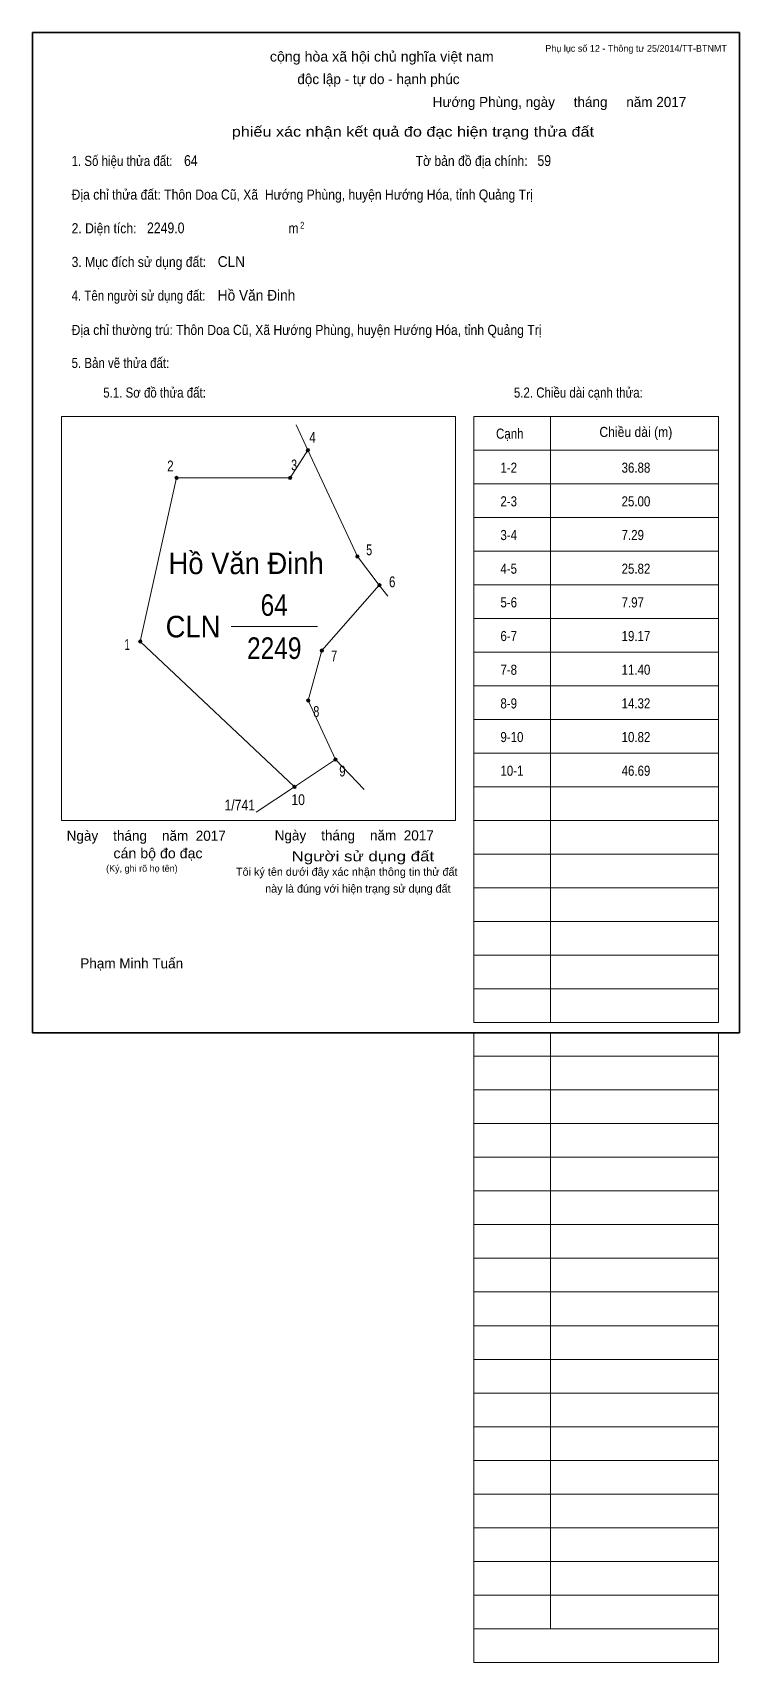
# Model space of a CAD drawing. Header units: centimetres. Extents: x 0 to 21, y -18.7 to 29.7.
import ezdxf
from ezdxf.enums import TextEntityAlignment as Align

# ---------------------------------------------------------------- set-up
doc = ezdxf.new("R2010")
doc.units = ezdxf.units.CM
doc.header["$LTSCALE"] = 0.12
doc.layers.add('30', color=7, linetype='Continuous')
doc.layers.add('34', color=7, linetype='Continuous')
for name, color, linetype, lineweight in [('32', 7, 'Continuous', 13), ('33', 7, 'Continuous', 13), ('6', 7, 'Continuous', 13), ('63', 7, 'Continuous', 13)]:
    doc.layers.add(name, color=color, linetype=linetype, lineweight=lineweight)

msp = doc.modelspace()

# ---------------------------------------------------------------- hatches: boundary and pattern name
at = {"layer": '32'}
for points in [[(8.2313, 17.3007, 1), (8.1313, 17.3007, 1)], [(4.3273, 16.4737, 1), (4.2273, 16.4737, 1)], [(7.6998, 16.4737, 1), (7.5998, 16.4737, 1)], [(9.699, 14.1414, 1), (9.599, 14.1414, 1)], [(10.3532, 13.2888, 1), (10.2532, 13.2888, 1)], [(3.2481, 11.6174, 1), (3.1481, 11.6174, 1)], [(8.6441, 11.3476, 1), (8.5441, 11.3476, 1)], [(8.2394, 9.8637, 1), (8.1394, 9.8637, 1)], [(9.0488, 8.1101, 1), (8.9488, 8.1101, 1)], [(7.8347, 7.3007, 1), (7.7347, 7.3007, 1)]]:
    msp.add_hatch(color=256, dxfattribs=at).paths.add_polyline_path(points)

# ---------------------------------------------------------------- linework, layer by layer
for centre in [(8.1813, 17.3007), (4.2773, 16.4737), (7.6498, 16.4737), (9.649, 14.1414), (10.3032, 13.2888), (3.1981, 11.6174), (8.5941, 11.3476), (8.1894, 9.8637), (8.9988, 8.1101), (7.7847, 7.3007)]:
    msp.add_circle(centre, 0.05, dxfattribs=at)
at = {"layer": '33'}
msp.add_line((5.9, 12.06), (8.46, 12.06), dxfattribs=at)
at = {"layer": '6'}
for p, q in [((7.83, 18.05), (8.18, 17.3)), ((10.3, 13.29), (10.55, 12.96)), ((7.78, 7.3), (9, 8.11)), ((9.85, 7.22), (9, 8.11)), ((7.78, 7.3), (6.64, 6.55))]:
    msp.add_line(p, q, dxfattribs=at)
for points in [[(8.18, 17.3), (7.65, 16.48), (4.28, 16.48), (3.2, 11.62), (7.78, 7.3)], [(8.18, 17.3), (9.65, 14.14), (10.3, 13.29)], [(9, 8.11), (8.19, 9.87), (8.59, 11.35), (10.3, 13.29)]]:
    msp.add_lwpolyline(points, dxfattribs=at)
at = {"layer": '63'}
for p, q in [((0.86, 18.3), (12.56, 18.3)), ((0.86, 6.3), (0.86, 18.3)), ((12.56, 6.3), (12.56, 18.3)), ((13.11, 18.3), (20.38, 18.3)), ((13.11, 0.3), (13.11, 18.3)), ((15.39, 0.3), (15.39, 18.3)), ((20.38, 0.3), (20.38, 18.3)), ((13.11, 17.3), (20.38, 17.3)), ((13.11, 16.3), (20.38, 16.3)), ((13.11, 15.3), (20.38, 15.3)), ((13.11, 14.3), (20.38, 14.3)), ((13.11, 13.3), (20.38, 13.3)), ((13.11, 12.3), (20.38, 12.3)), ((13.11, 11.3), (20.38, 11.3)), ((13.11, 10.3), (20.38, 10.3)), ((13.11, 9.3), (20.38, 9.3)), ((13.11, 8.3), (20.38, 8.3)), ((13.11, 7.3), (20.38, 7.3)), ((0.86, 6.3), (12.56, 6.3)), ((13.11, 6.3), (20.38, 6.3)), ((13.11, 5.3), (20.38, 5.3)), ((13.11, 4.3), (20.38, 4.3)), ((13.11, 3.3), (20.38, 3.3)), ((13.11, 2.3), (20.38, 2.3)), ((13.11, 1.3), (20.38, 1.3)), ((13.11, 0.3), (20.38, 0.3)), ((13.11, -18.7), (13.11, 0)), ((15.39, -17.7), (15.39, 0)), ((20.38, -18.7), (20.38, 0)), ((13.11, -0.7), (20.38, -0.7)), ((13.11, -0.7), (20.38, -0.7)), ((13.11, -1.7), (20.38, -1.7)), ((13.11, -2.7), (20.38, -2.7)), ((13.11, -3.7), (20.38, -3.7)), ((13.11, -4.7), (20.38, -4.7)), ((13.11, -5.7), (20.38, -5.7)), ((13.11, -6.7), (20.38, -6.7)), ((13.11, -7.7), (20.38, -7.7)), ((13.11, -8.7), (20.38, -8.7)), ((13.11, -9.7), (20.38, -9.7)), ((13.11, -10.7), (20.38, -10.7)), ((13.11, -11.7), (20.38, -11.7)), ((13.11, -12.7), (20.38, -12.7)), ((13.11, -13.7), (20.38, -13.7)), ((13.11, -14.7), (20.38, -14.7)), ((13.11, -15.7), (20.38, -15.7)), ((13.11, -16.7), (20.38, -16.7)), ((13.11, -17.7), (20.38, -17.7)), ((13.11, -18.7), (20.38, -18.7))]:
    msp.add_line(p, q, dxfattribs=at)
at = {"layer": '63', "lineweight": 35}
msp.add_lwpolyline([(0, 0), (0, 29.7), (21, 29.7), (21, 0)], close=True, dxfattribs=at)

# ---------------------------------------------------------------- texts
at = {"layer": '30', "width": 0.85}
for s, height, p in [('1-2', 0.3, (13.9, 16.63)), ('36.88', 0.3, (17.5, 16.63)), ('2-3', 0.3, (13.9, 15.63)), ('25.00', 0.3, (17.5, 15.63)), ('3-4', 0.3, (13.9, 14.63)), ('7.29', 0.3, (17.5, 14.63)), ('4-5', 0.3, (13.9, 13.63)), ('25.82', 0.3, (17.5, 13.63)), ('5-6', 0.3, (13.9, 12.63)), ('7.97', 0.3, (17.5, 12.63)), ('6-7', 0.3, (13.9, 11.63)), ('19.17', 0.3, (17.5, 11.63)), ('7-8', 0.3, (13.9, 10.63)), ('11.40', 0.3, (17.5, 10.63)), ('8-9', 0.3, (13.9, 9.63)), ('14.32', 0.3, (17.5, 9.63)), ('9-10', 0.3, (13.9, 8.63)), ('10.82', 0.3, (17.5, 8.63)), ('10-1', 0.3, (13.9, 7.63)), ('46.69', 0.3, (17.5, 7.63)), ('1/741', 0.32, (5.7, 6.6))]:
    msp.add_text(s, height=height, dxfattribs=at).set_placement(p)
at = {"layer": '32'}
for s, width, p in [('4', 0.8, (8.315, 17.52)), ('2', 0.8, (4.095, 16.67)), ('3', 0.75, (7.77, 16.7)), ('5', 0.75, (10, 14.18)), ('6', 0.8, (10.685, 13.23)), ('1', 0.65, (2.81, 11.37)), ('7', 0.75, (8.96, 11.03)), ('8', 0.75, (8.43, 9.38)), ('9', 0.8, (9.205, 7.61)), ('10', 0.85, (7.89, 6.76))]:
    msp.add_text(s, height=0.32, dxfattribs=dict(at, width=width)).set_placement(p, align=Align.CENTER)
at = {"layer": '33', "width": 0.85}
for s, p in [('64', (7.18, 12.38)), ('2249', (7.18, 11.1))]:
    msp.add_text(s, height=0.64, dxfattribs=at).set_placement(p, align=Align.CENTER)
at = {"layer": '33', "width": 0.95}
msp.add_text('CLN', height=0.64, dxfattribs=at).set_placement((5.58, 11.74), align=Align.RIGHT)
at = {"layer": '34'}
for s, height, width, p in [('64', 0.32, 0.85, (4.5, 25.74)), ('59', 0.32, 0.85, (15, 25.74)), ('2249.0', 0.32, 0.85, (3.4, 23.74)), ('CLN', 0.32, 0.95, (5.5, 22.74)), ('Hồ Văn Đinh', 0.32, 0.95, (5.5, 21.74)), ('Hồ Văn Đinh', 0.64, 0.95, (4.04, 13.62))]:
    msp.add_text(s, height=height, dxfattribs=dict(at, width=width)).set_placement(p)
at = {"layer": '63', "width": 1.05}
msp.add_text('cộng hòa xã hội chủ nghĩa việt nam', height=0.3, dxfattribs=at).set_placement((10.375, 28.84), align=Align.CENTER)
at = {"layer": '63'}
for s, height, p in [('Phụ lục số 12 - Thông tư 25/2014/TT-BTNMT', 0.2, (20.63, 29.13)), ('Ngày    tháng    năm  2017', 0.3, (5.74, 5.7)), ('Ngày    tháng    năm  2017', 0.3, (11.92, 5.71)), ('(Ký, ghi rõ họ tên)', 0.2, (4.31, 4.78))]:
    msp.add_text(s, height=height, dxfattribs=at).set_placement(p, align=Align.RIGHT)
for s, height, p in [('độc lập - tự do - hạnh phúc', 0.3, (10.275, 28.17)), ('Hướng Phùng, ngày     tháng     năm 2017', 0.3, (15.655, 27.49)), ('Tôi ký tên dưới đây xác nhận thông tin thử đất', 0.24, (9.335, 4.66)), ('này là đúng với hiện trạng sử dụng đất', 0.24, (9.665, 4.16)), ('Phạm Minh Tuấn', 0.3, (2.945, 1.91))]:
    msp.add_text(s, height=height, dxfattribs=at).set_placement(p, align=Align.CENTER)
for s, width, p in [('phiếu xác nhận kết quả đo đạc hiện trạng thửa đất', 1.2, (16.68, 26.61)), ('cán bộ đo đạc', 1.05, (5.05, 5.18)), ('Người sử dụng đất', 1.25, (11.93, 5.09))]:
    msp.add_text(s, height=0.3, dxfattribs=dict(at, width=width)).set_placement(p, align=Align.RIGHT)
for s, height, width, p in [('1. Số hiệu thửa đất:', 0.3, 0.85, (1.16, 25.74)), ('Tờ bản đồ địa chính:', 0.3, 0.9, (11.38, 25.74)), ('Địa chỉ thửa đất: Thôn Doa Cũ, Xã  Hướng Phùng, huyện Hướng Hóa, tỉnh Quảng Trị', 0.3, 0.9, (1.16, 24.74)), ('2. Diện tích:', 0.3, 0.9, (1.16, 23.74)), ('m', 0.3, 0.9, (7.6, 23.74)), ('2', 0.2, 0.8, (7.95, 23.88)), ('3. Mục đích sử dụng đất:', 0.3, 0.9, (1.16, 22.74)), ('4. Tên người sử dụng đất:', 0.3, 0.85, (1.16, 21.74)), ('Địa chỉ thường trú: Thôn Doa Cũ, Xã Hướng Phùng, huyện Hướng Hóa, tỉnh Quảng Trị', 0.3, 0.9, (1.16, 20.72)), ('5. Bản vẽ thửa đất:', 0.3, 0.85, (1.16, 19.74)), ('5.1. Sơ đồ thửa đất:', 0.3, 0.85, (2.1, 18.86)), ('5.2. Chiều dài cạnh thửa:', 0.3, 0.85, (14.3, 18.86)), ('Cạnh', 0.3, 0.85, (13.77, 17.64)), ('Chiều dài (m)', 0.3, 0.9, (16.84, 17.69))]:
    msp.add_text(s, height=height, dxfattribs=dict(at, width=width)).set_placement(p)

doc.saveas('drawing.dxf')
